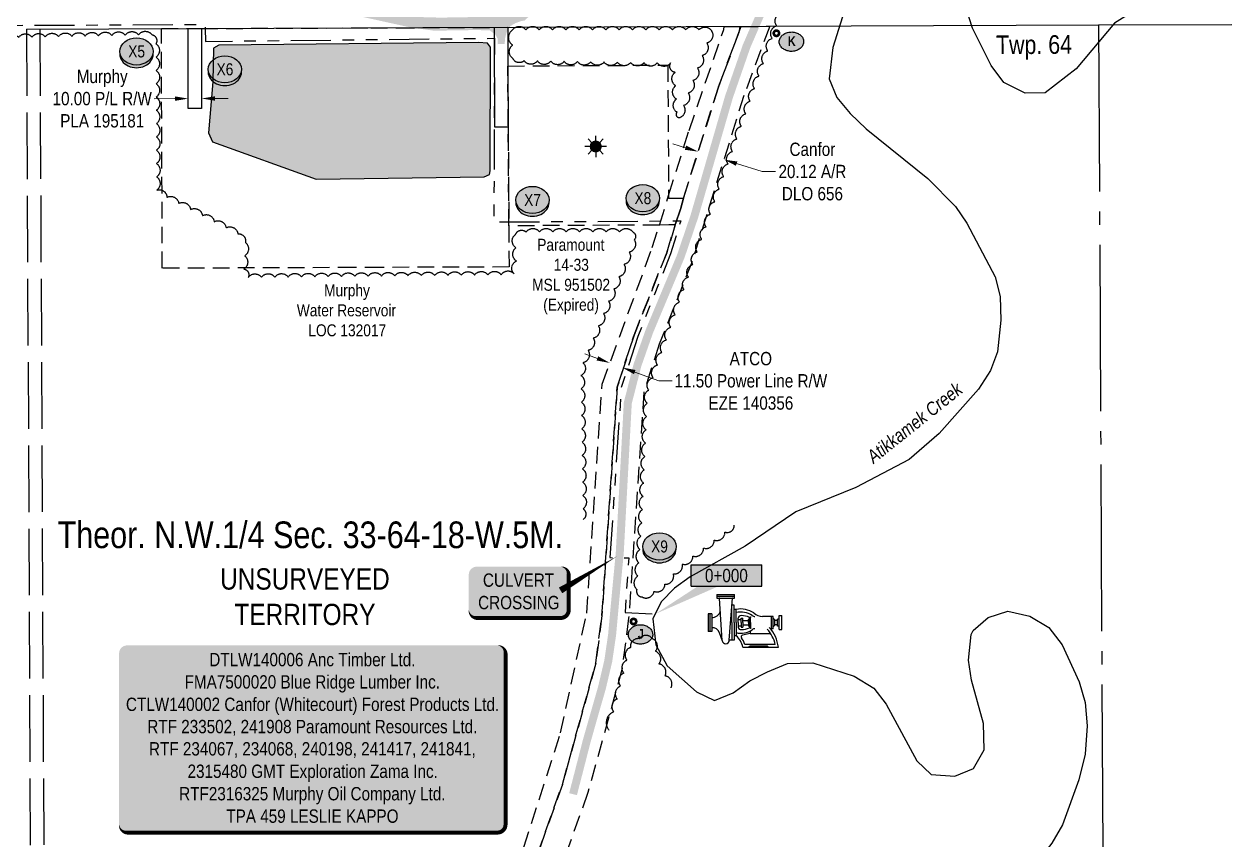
# Model space of a CAD drawing. Extents: x 519965 to 522334, y 6048165 to 6051072.
# Drawn here: x 521149 to 522055, y 6048477 to 6049090 of the extents above; entities that cross this region are included whole.
import ezdxf
from ezdxf.enums import TextEntityAlignment as Align

# ---------------------------------------------------------------- set-up
doc = ezdxf.new("R2010")
doc.units = 0
doc.header["$LTSCALE"] = 5
doc.header["$PDSIZE"] = 0.5
for name, pattern in [('0', [1, 1, 0]), ('foc-ACCESSROAD', [3.75, 2.5, -1.25]), ('foc-DRILLPATH', [14.75, 6, -1.75, 1.75, -1.75, 1.75, -1.75]), ('foc-FLOWLINE', [3.75, 2.5, -1.25]), ('foc-QUARTERLINE', [33, 25, -3, 2, -3]), ('foc-UNSURVEYED', [12.5, 10, -2.5])]:
    doc.linetypes.add(name, pattern=pattern)
doc.layers.get('Defpoints').update_dxf_attribs({"color": 9})
for name, color, linetype in [('AS-ROADS', 254, 'Continuous'), ('C-RW', 13, 'Continuous'), ('C-SYMBOL', 7, 'Continuous'), ('C-WS', 13, 'foc-ACCESSROAD'), ('CG-NOTES', 7, 'Continuous'), ('D-TXT', 6, 'Continuous'), ('F-AR', 190, 'foc-ACCESSROAD'), ('F-EZE', 190, 'foc-FLOWLINE'), ('F-WS', 190, 'foc-ACCESSROAD'), ('F-WS-S', 190, 'Continuous'), ('L-QSEC', 8, 'foc-QUARTERLINE'), ('L-SEC', 7, 'Continuous'), ('L-UNS-T', 3, 'Continuous'), ('L-USEC', 7, 'foc-UNSURVEYED'), ('oil_and_gas_wells_pt', 7, 'Continuous'), ('P-CROSSINGS', 250, 'Continuous'), ('P-ELEVATION', 7, 'Continuous'), ('P-PDRILLPATH', 12, 'foc-DRILLPATH'), ('P-STATION', 7, 'Continuous'), ('T-BUSH', 110, '0'), ('T-WATER', 160, 'Continuous'), ('T-WATER-H', 133, 'Continuous'), ('T-WATER-T', 170, 'Continuous')]:
    doc.layers.add(name, color=color, linetype=linetype)
for name, color, linetype, lineweight in [('C-RW-T', 13, 'Continuous', 9), ('C-WS-T', 13, 'Continuous', 9), ('F-AR-T', 190, 'Continuous', 9), ('F-EZE-T', 190, 'Continuous', 9), ('F-WS-T', 190, 'Continuous', 9)]:
    doc.layers.add(name, color=color, linetype=linetype, lineweight=lineweight)
doc.layers.add('P-75m DRAINAGE AREA', color=7, linetype='Continuous', true_color=0xf1f8f1)
doc.styles.add('175L', font='', dxfattribs={"height": 20})
doc.styles.add('80', font='', dxfattribs={"height": 10})
doc.styles.add('80CG', font='', dxfattribs={"height": 10})
doc.styles.add('80L', font='', dxfattribs={"height": 10})
doc.styles.add('BOLD', font='')
doc.styles.add('Crossing', font='', dxfattribs={"height": 10})
doc.styles.add('foc-LtypeFont', font='', dxfattribs={"height": 7.35})
doc.styles.add('Legend', font='')
doc.styles.get('175L').set_extended_font_data('Arial Narrow')
doc.styles.get('80').set_extended_font_data('Arial Narrow')
doc.styles.get('80CG').set_extended_font_data('Arial Narrow')
doc.styles.get('80L').set_extended_font_data('Arial Narrow')
doc.styles.get('BOLD').set_extended_font_data('Arial Narrow', bold=True)
doc.styles.get('Crossing').set_extended_font_data('Arial Narrow')
doc.styles.get('foc-LtypeFont').set_extended_font_data('Arial Narrow')
doc.styles.get('Legend').set_extended_font_data('Arial Narrow')
doc.linetypes.add('foc-TOPO-flowdirection-NOLINE', pattern='A,0,[">",foc-LtypeFont,S=0.3,R=0,X=0,Y=-0.945],-20,[">",foc-LtypeFont,S=0.3,R=0,X=0,Y=-0.945],0', length=20)
doc.dimstyles.new('Compass 5 000', dxfattribs={"dimscale": 5, "dimtxt": 9, "dimasz": 2, "dimexe": 0.2, "dimexo": 0.0625, "dimgap": 0.5, "dimtad": 0, "dimtih": 1, "dimtoh": 1, "dimzin": 0, "dimdsep": 46, "dimtxsty": '80CG', "dimcen": 0.1, "dimse1": 1, "dimse2": 1, "dimclrd": 256, "dimclrt": 256, "dimaunit": 1, "dimadec": 4, "dimazin": 0, "dimtfac": 0.06, "dimtofl": 0, "dimtmove": 0, "dimatfit": 1, "dimfxl": 0.2, "dimtolj": 1, "dimtzin": 0, "dimlwd": -1, "dimarcsym": 0})

# ---------------------------------------------------------------- blocks, each defined once
blk = doc.blocks.new('*D438')
at = {"layer": 'Defpoints', "color": 0, "transparency": 16777216}
for p in [(521673.85, 6048988.11), (521635.12, 6048931.74), (521654.39, 6048925.72)]:
    blk.add_point(p, dxfattribs=at)
at = {"layer": 'F-AR-T', "transparency": 16777216}
for p, q in [((521645.04, 6048997.1), (521635.49, 6049000.08)), ((521683.4, 6048985.13), (521702.55, 6048979.15)), ((521702.55, 6048979.15), (521712.55, 6048979.15))]:
    blk.add_line(p, q, dxfattribs=at)
for points in [[(521645.53, 6048998.69), (521644.54, 6048995.51), (521654.58, 6048994.12)], [(521683.9, 6048986.72), (521682.9, 6048983.54), (521673.85, 6048988.11)]]:
    blk.add_solid(points, dxfattribs=at)
at = {"layer": 'F-AR-T', "transparency": 16777216, "insert": (521740.28, 6048979.15), "char_height": 10, "attachment_point": 5, "style": '80CG'}
blk.add_mtext('\\A1;Canfor\\P20.12 A/R\\PDLO 656', dxfattribs=at)
blk = doc.blocks.new('*D440')
at = {"layer": 'Defpoints', "color": 0, "transparency": 16777216}
for p in [(521597.03, 6048859.2), (521606.26, 6048855.81), (521588.31, 6048835.47)]:
    blk.add_point(p, dxfattribs=at)
at = {"layer": 'F-EZE-T', "transparency": 16777216}
for p, q in [((521578.93, 6048838.92), (521569.54, 6048842.37)), ((521606.92, 6048828.63), (521624.94, 6048822.01)), ((521624.94, 6048822.01), (521634.94, 6048822.01))]:
    blk.add_line(p, q, dxfattribs=at)
for points in [[(521579.5, 6048840.48), (521578.35, 6048837.35), (521588.31, 6048835.47)], [(521607.5, 6048830.19), (521606.35, 6048827.07), (521597.53, 6048832.08)]]:
    blk.add_solid(points, dxfattribs=at)
at = {"layer": 'F-EZE-T', "transparency": 16777216, "insert": (521694.08, 6048822.01), "char_height": 10, "width": 573.0443, "attachment_point": 5, "style": '80CG'}
blk.add_mtext('\\A1;ATCO\\P11.50 Power Line R/W\\PEZE 140356', dxfattribs=at)
blk = doc.blocks.new('*U442')
h = blk.add_hatch(color=255)
edge = h.paths.add_edge_path()
edge.add_line((-139, -71), (139, -71))
edge.add_arc((139, -65), 6, 270, 360)
edge.add_line((145, -65), (145, 63.5))
edge.add_arc((139, 63.5), 6, 0, 90)
edge.add_line((139, 69.5), (-139, 69.5))
edge.add_arc((-139, 63.5), 6, 90, 180)
edge.add_line((-145, 63.5), (-145, -65))
edge.add_arc((-139, -65), 6, 180, 270)
at = {"color": 44, "flags": 128}
blk.add_lwpolyline([(-139, -71, 3, 3, 0), (139, -71, 3, 3, 0.414214), (145, -65, 3, 3, 0), (145, 63.5, 3, 0, 0.414214), (139, 69.5, 0, 0, 0), (-139, 69.5, 0, 0, 0.414214), (-145, 63.5, 0, 0, 0), (-145, -65, 0, 3, 0.414214)], format="xyseb", close=True, dxfattribs=at)
at = {"color": 44, "style": '80'}
blk.add_attdef('ENTER_TEXT_001', (-35.99, -5), '', height=10, dxfattribs=at)
blk = doc.blocks.new('*D446')
at = {"layer": 'C-RW-T', "transparency": 16777216}
for p, q in [((521261.9, 6049033.91), (521246.39, 6049033.86)), ((521291.9, 6049034.03), (521301.9, 6049034.06))]:
    blk.add_line(p, q, dxfattribs=at)
for points in [[(521261.89, 6049035.58), (521261.9, 6049032.25), (521271.9, 6049033.95)], [(521291.89, 6049035.69), (521291.9, 6049032.36), (521281.9, 6049033.99)]]:
    blk.add_solid(points, dxfattribs=at)
at = {"layer": 'Defpoints', "color": 0, "transparency": 16777216}
for p in [(521271.8, 6049059.05), (521281.8, 6049059.09), (521271.9, 6049033.95)]:
    blk.add_point(p, dxfattribs=at)
at = {"layer": 'C-RW-T', "transparency": 16777216, "insert": (521207.31, 6049033.86), "char_height": 10, "attachment_point": 5, "style": '80CG'}
blk.add_mtext('\\A1;Murphy\\P10.00 P/L R/W\\PPLA 195181', dxfattribs=at)
blk = doc.blocks.new('GAS')
h = blk.add_hatch(color=255)
h.dxf.hatch_style = 1
edge = h.paths.add_edge_path()
edge.add_arc((0, 0), 0.9, 0, 360)
for p, q in [((-0.81, 0), (-1.62, 0)), ((-0.57, 0.57), (-1.14, 1.14)), ((0, 0.81), (0, 1.62)), ((0.57, 0.57), (1.14, 1.14)), ((1.62, 0), (0.81, 0)), ((-0.57, -0.57), (-1.14, -1.14)), ((0, -0.81), (0, -1.62)), ((1.14, -1.14), (0.57, -0.57))]:
    blk.add_line(p, q)
blk.add_circle((0, 0), 0.8)
blk = doc.blocks.new('xing2')
h = blk.add_hatch(color=50)
h.dxf.hatch_style = 1
edge = h.paths.add_edge_path()
edge.add_ellipse((0, 0), major_axis=(-12.5, 0), ratio=0.816297, start_angle=0, end_angle=360)
h = blk.add_hatch(color=250)
h.dxf.hatch_style = 1
edge = h.paths.add_edge_path()
edge.add_ellipse((0, -2.05), major_axis=(-12.5, 0), ratio=0.816297, start_angle=0, end_angle=180)
edge.add_line((12.5, -2.05), (12.5, 0))
edge.add_ellipse((0, 0), major_axis=(-12.5, 0), ratio=0.816297, start_angle=0, end_angle=180, ccw=False)
edge.add_line((-12.5, 0), (-12.5, -2.05))
at = {"color": 250}
blk.add_ellipse((0, 0), major_axis=(-12.5, 0), ratio=0.816297, dxfattribs=at)
blk.add_ellipse((0, -2.05), major_axis=(-12.5, 0), ratio=0.816297, start_param=0, end_param=3.141593, dxfattribs=at)
at = {"color": 250, "style": 'Crossing'}
blk.add_attdef('CROSSING', text='', height=9, dxfattribs=at).set_placement((0.09, 0.02), align=Align.MIDDLE_CENTER)
at = {"color": 250, "style": 'Crossing', "flags": 1}
for tag, p in [('OWNER', (0.09, -12.49)), ('DESCRIPTION', (0.09, -25.77)), ('LOCATION', (0.09, -39.3)), ('DWG_REF', (0.09, -52.84))]:
    blk.add_attdef(tag, text='', height=9, dxfattribs=at).set_placement(p, align=Align.MIDDLE_CENTER)
blk = doc.blocks.new('*U454')
h = blk.add_hatch(color=254)
edge = h.paths.add_edge_path()
edge.add_line((-31.5, -20), (31.5, -20))
edge.add_arc((31.5, -14), 6, 270, 360)
edge.add_line((37.5, -14), (37.5, 12.5))
edge.add_arc((31.5, 12.5), 6, 0, 90)
edge.add_line((31.5, 18.5), (-31.5, 18.5))
edge.add_arc((-31.5, 12.5), 6, 90, 180)
edge.add_line((-37.5, 12.5), (-37.5, -14))
edge.add_arc((-31.5, -14), 6, 180, 270)
at = {"color": 160, "flags": 128}
blk.add_lwpolyline([(-31.5, -20, 3, 3, 0), (31.5, -20, 3, 3, 0.414214), (37.5, -14, 3, 3, 0), (37.5, 12.5, 3, 0, 0.414214), (31.5, 18.5, 0, 0, 0), (-31.5, 18.5, 0, 0, 0.414214), (-37.5, 12.5, 0, 0, 0), (-37.5, -14, 0, 3, 0.414214)], format="xyseb", close=True, dxfattribs=at)
at = {"color": 160, "style": '80'}
blk.add_attdef('ENTER_TEXT_001', (-26.85, -4.92), '', height=10, dxfattribs=at)
blk = doc.blocks.new('AA')
at = {"const_width": 4}
blk.add_lwpolyline([(-1, 0, 1), (1, 0, 1)], format="xyb", close=True, dxfattribs=at)
blk.add_circle((0, 0), 2)
blk = doc.blocks.new('Route_Letters')
h = blk.add_hatch(color=255)
h.dxf.hatch_style = 1
edge = h.paths.add_edge_path()
edge.add_ellipse((-0.1, 0.5), major_axis=(-12, 0), ratio=0.789318, start_angle=0, end_angle=360)
at = {"color": 5}
blk.add_open_spline([(-12.3, 0.5), (-12.3, -0.3), (-12.2, -1), (-11.7, -2.8), (-11.1, -3.9), (-9.6, -5.8), (-8.5, -6.7), (-6.2, -8), (-4.9, -8.5), (-2.1, -9.2), (-0.7, -9.3), (2.2, -9.1), (3.6, -8.8), (6.3, -7.9), (7.5, -7.2), (9.5, -5.6), (10.4, -4.6), (11.6, -2.5), (12, -1.4), (12.2, 0.9), (12, 2.1), (11.2, 4.3), (10.5, 5.4), (8.8, 7.2), (7.7, 8), (5.3, 9.2), (3.9, 9.7), (1.1, 10.2), (-0.4, 10.2), (-3.2, 9.9), (-4.6, 9.6), (-7.2, 8.5), (-8.3, 7.7), (-10.2, 6), (-11, 5), (-12, 2.9), (-12.3, 1.7), (-12.3, 0.5), (-12.3, 0.5), (-12.3, 0.5)], degree=3, knots=[0, 0, 0, 0, 0.219529, 0.219529, 0.575727, 0.575727, 0.931924, 0.931924, 1.288121, 1.288121, 1.644318, 1.644318, 2.000515, 2.000515, 2.356712, 2.356712, 2.712909, 2.712909, 3.069107, 3.069107, 3.425304, 3.425304, 3.781501, 3.781501, 4.137698, 4.137698, 4.493895, 4.493895, 4.850092, 4.850092, 5.20629, 5.20629, 5.562487, 5.562487, 5.918684, 5.918684, 6.274881, 6.274881, 6.283185, 6.283185, 6.283185, 6.283185], dxfattribs=at)
at = {"color": 14, "style": 'BOLD'}
blk.add_attdef('A', text='', height=9.5, dxfattribs=at).set_placement((0.2, 1), align=Align.MIDDLE)
blk = doc.blocks.new('*U483')
h = blk.add_hatch(color=111)
h.dxf.hatch_style = 1
h.paths.add_polyline_path([(-26.5, 8), (26.5, 8), (26.5, -8), (-26.5, -8)])
for p, q in [((-26.5, -8), (-26.5, 8)), ((-26.5, 8), (26.5, 8)), ((26.5, -8), (26.5, 8)), ((-26.5, -8), (26.5, -8))]:
    blk.add_line(p, q)
at = {"layer": 'P-ELEVATION', "color": 7, "flags": 128}
blk.add_lwpolyline([(0, 0, 10, 0, 0), (-53.39, -28.87, 0, 0, 0)], format="xyseb", dxfattribs=at)
at = {"layer": 'P-ELEVATION', "style": 'Legend'}
blk.add_attdef('STATION', text='', height=10, dxfattribs=at).set_placement((0, 0), align=Align.MIDDLE_CENTER)
blk = doc.blocks.new('A$C32476C2E')
for p, q in [((-61.9, 54.2), (-61.9, 47.2)), ((-61.9, 54.2), (-26.7, 54.2)), ((-61.9, 50.7), (-26.7, 50.7)), ((-26.7, 47.2), (-26.7, 54.2)), ((-61.9, 47.2), (-26.7, 47.2)), ((-51.3, -37.8), (-56.6, 46.4)), ((-37.3, -37.2), (-31, 46.6)), ((-32, -2.1), (-32, 33.1)), ((-27.6, 33.1), (-32, 33.1)), ((-27.6, 24.3), (-27.6, 33.1)), ((-27.6, -2.1), (-27.6, 24.3)), ((-23.2, 24.3), (-27.6, 24.3)), ((-23.2, -2.1), (-23.2, 24.3)), ((-72.4, 15.5), (-79.5, 15.5)), ((-79.5, 15.5), (-79.5, -19.6)), ((-76, 15.5), (-76, -19.6)), ((-72.4, 15.5), (-72.4, -19.6)), ((-19.7, -2.1), (-19.7, 6.8)), ((-19.7, 4.3), (-13.4, 4.3)), ((-13.4, 6.8), (-9.9, 6.8)), ((-13.4, -2.1), (-13.4, 6.8)), ((-9.9, -2.1), (-9.9, 6.8)), ((-9.9, 2.3), (1.4, 2.3)), ((1.4, 4.2), (3.1, 5.9)), ((1.4, -2.1), (1.4, 4.2)), ((3.1, -2.1), (3.1, 8.5)), ((5.3, -2.1), (5.3, 8.8)), ((50.6, 10.2), (29.5, 10.2)), ((47.1, -14.4), (47.1, 10.2)), ((50.6, -14.4), (50.6, 10.2)), ((54.1, 3.2), (50.6, 6.7)), ((54.1, -7.3), (54.1, 3.2)), ((59.4, 2.3), (54.1, 2.3)), ((62.9, 5), (59.4, 5)), ((59.4, -9.1), (59.4, 5)), ((62.9, -16.1), (62.9, 12)), ((62.9, 12), (68.2, 12)), ((68.2, -16.1), (68.2, 12)), ((-72.4, -19.6), (-79.5, -19.6)), ((-51.1, -39.2), (-57.1, -22.7)), ((-32, -2.1), (-32, -37.2)), ((-27.6, -2.1), (-27.6, -28.4)), ((-23.2, -2.1), (-23.2, -28.4)), ((-19.7, -2.1), (-19.7, -10.9)), ((-19.7, -8.4), (-13.4, -8.4)), ((-13.4, -2.1), (-13.4, -10.9)), ((-13.4, -10.9), (-9.9, -10.9)), ((4.3, -24.1), (-10.6, -26.9)), ((-9.9, -2.1), (-9.9, -10.9)), ((-9.9, -6.5), (1.4, -6.5)), ((1.4, -2.1), (1.4, -8.3)), ((1.4, -8.3), (3.1, -10)), ((3.1, -2.1), (3.1, -12.6)), ((4.3, -18.7), (4.3, -24.1)), ((4.3, -24.1), (45.7, -24.1)), ((5.3, -2.1), (5.3, -12.9)), ((50.6, -14.4), (45.3, -14.4)), ((54.1, -7.3), (50.6, -10.8)), ((59.4, -6.5), (54.1, -6.5)), ((62.9, -9.1), (59.4, -9.1)), ((62.9, -16.1), (68.2, -16.1)), ((-27.6, -37.2), (-37.3, -37.2)), ((-27.6, -28.4), (-27.6, -37.2)), ((-23.2, -28.4), (-27.6, -28.4)), ((54.9, -45.8), (-6.2, -45.8)), ((-10.2, -51.1), (61.2, -51.1)), ((4.3, -49), (2.2, -51.1)), ((39.4, -49), (4.3, -49)), ((39.4, -49), (41.5, -51.1))]:
    blk.add_line(p, q)
for centre, radius, start, end in [((-57.3, 46.5), 0.664, 348.3965, 77.2723), ((-30.3, 46.4), 0.729, 94.5399, 183.8661), ((-14.1, -21.6), 46.8, 56.1901, 101.1901), ((-70.7, 24.3), 16, 263.5945, 348.0269), ((-14.1, -21.6), 40.7, 56.1901, 102.9092), ((-13.7, 6), 6.05, 82.5569, 172.5569), ((-13.8, -30.6), 42.6, 66.5291, 88.7878), ((3.5, 13.4), 4.89, 265.5774, 292.9639), ((6.9, 5.5), 3.68, 95.1632, 112.9639), ((13.4, 17.3), 7.11, 226.6908, 273.7462), ((29.2, 35), 24.7, 225.6986, 270.6986), ((-71, -26.8), 14.5, 16.3708, 95.5387), ((-14.1, 17.5), 40.7, 257.0908, 303.8099), ((-13.7, -10.1), 6.05, 187.4431, 277.4431), ((-13.8, 26.5), 42.6, 271.2122, 293.4709), ((3.5, -17.5), 4.89, 67.0361, 94.4226), ((6.9, -9.6), 3.68, 247.0361, 264.8368), ((13.4, -21.5), 7.11, 86.2538, 133.3092), ((-10.2, -60.7), 66.8, 12.8303, 42.6217), ((-10.2, -60.7), 72.1, 7.6217, 42.6217), ((-44.3, -37.5), 7.04, 182.3453, 2.3453), ((-52.7, -60.4), 43.5, 12.3381, 47.3381), ((-9.9, -30.4), 3.52, 100.7582, 215.0512), ((-52.7, -60.4), 48.7, 17.3819, 35.0512)]:
    blk.add_arc(centre, radius, start, end)

msp = doc.modelspace()

# ---------------------------------------------------------------- hatches: boundary and pattern name
at = {"layer": 'AS-ROADS'}
h = msp.add_hatch(color=256, dxfattribs=at)
h.dxf.hatch_style = 1
h.paths.add_polyline_path([(521476.021, 6049085.265), (521489.577, 6049085.369), (521498.194, 6049085.111), (521502.293, 6049082.015), (521504.053, 6049078.89), (521504.005, 6049074.799), (521509.347, 6049074.843), (521509.622, 6049079.098), (521510.929, 6049084.002), (521513.612, 6049088.429), (521517.605, 6049090.659), (521521.8, 6049092.147), (521524.334, 6049092.541), (521528.097, 6049096.117), (521518.077, 6049095.912), (521507.995, 6049095.739), (521496.509, 6049095.604), (521484.768, 6049095.127), (521473.116, 6049094.915), (521461.486, 6049094.751), (521449.868, 6049094.973), (521438.333, 6049095.859), (521434.908, 6049096.057), (521399.229, 6049096.033), (521438.581, 6049087.363), (521456.636, 6049084.874)])
at = {"layer": 'T-WATER-H'}
h = msp.add_hatch(color=256, dxfattribs=at)
h.dxf.hatch_style = 1
h.paths.add_polyline_path([(521294.833, 6049074.025), (521290.927, 6049071.856), (521290.276, 6049046.48), (521287.018, 6049008.283), (521290.056, 6049001.56), (521367.968, 6048973.58), (521493.842, 6048975.316), (521498.037, 6048976.88), (521498.363, 6048979.689), (521498.597, 6049072.634), (521496.53, 6049075.459), (521489.598, 6049076.1)])

# ---------------------------------------------------------------- linework, layer by layer
at = {"layer": 'AS-ROADS', "const_width": 6, "flags": 128}
msp.add_lwpolyline([(521732.697, 6049150.586), (521732.697, 6049150.586), (521721.138, 6049133.64), (521705.271, 6049106.558), (521704.531, 6049104.76), (521690.887, 6049073.286), (521677.667, 6049035.203), (521651.753, 6048945.705), (521641.442, 6048915.397), (521617.802, 6048858.958), (521609.023, 6048833.938), (521601.725, 6048805.375), (521595.702, 6048692.712), (521592.743, 6048661.821), (521589.994, 6048631.619), (521587.085, 6048611.73), (521582.379, 6048591.79), (521576.563, 6048571.478), (521570.852, 6048551.432), (521565.827, 6048531.807), (521560.645, 6048511.761)], dxfattribs=at)
at = {"layer": 'C-RW'}
for points in [[(521281.7, 6049086.567), (521281.926, 6049026.56), (521271.926, 6049026.522), (521271.7, 6049086.529), (521281.7, 6049086.567)], [(521511.603, 6049087.452), (521511.716, 6049058.438), (521512.001, 6049012.59), (521502.007, 6049012.541), (521501.639, 6049087.413), (521511.603, 6049087.452)]]:
    msp.add_lwpolyline(points, close=True, dxfattribs=at)
at = {"layer": 'C-WS'}
msp.add_lwpolyline([(521512.463, 6048938.418), (521512.641, 6048907.552), (521416.78, 6048907.205), (521396.605, 6048907.127), (521252.411, 6048906.537), (521251.71, 6049086.452), (521271.7, 6049086.529), (521281.7, 6049086.567), (521408.918, 6049087.055), (521429.093, 6049087.133), (521501.639, 6049087.413), (521511.603, 6049087.452), (521511.717, 6049058.407), (521512.001, 6049012.59), (521512.463, 6048938.418)], close=True, dxfattribs=at)
at = {"layer": 'F-AR'}
msp.add_lwpolyline([(521533.75, 6048466.056), (521552.65, 6048519.123), (521577.7, 6048610.042), (521582.37, 6048645.817), (521593.845, 6048817.405), (521606.441, 6048856.401), (521630.997, 6048918.272), (521637.382, 6048939.111), (521641.457, 6048951.797), (521643.419, 6048959.155), (521669.877, 6049042.866), (521684.993, 6049083.464), (521686.735, 6049088.133), (521708.254, 6049088.218), (521688.911, 6049036.357), (521649.967, 6048911.558), (521625.375, 6048849.595), (521613.744, 6048813.587), (521602.392, 6048643.843), (521597.46, 6048606.051), (521571.842, 6048513.071), (521551.451, 6048455.818)], dxfattribs=at)
at = {"layer": 'F-EZE'}
msp.add_lwpolyline([(521523.628, 6048471.91), (521551.333, 6048557.808), (521570.993, 6048647.687), (521582.466, 6048819.589), (521620.148, 6048922.111), (521625.435, 6048939.033), (521632.367, 6048961.221), (521647.714, 6049010.004), (521673.706, 6049085.689), (521674.075, 6049088.084), (521674.449, 6049088.086), (521685.71, 6049088.129), (521684.993, 6049083.464), (521669.877, 6049042.866), (521643.419, 6048959.155), (521641.457, 6048951.797), (521637.382, 6048939.111), (521630.997, 6048918.272), (521606.441, 6048856.401), (521593.845, 6048817.405), (521582.37, 6048645.817), (521577.7, 6048610.042), (521552.65, 6048519.123), (521533.75, 6048466.056)], dxfattribs=at)
at = {"layer": 'F-WS'}
msp.add_lwpolyline([(521641.457, 6048951.797), (521637.382, 6048939.111), (521632.493, 6048939.082), (521625.429, 6048939.037), (521512.463, 6048938.418), (521511.717, 6049058.363), (521631.746, 6049059.11), (521632.355, 6048961.232), (521632.369, 6048959.087), (521643.419, 6048959.155), (521641.457, 6048951.797)], close=True, dxfattribs=at)
at = {"layer": 'L-QSEC'}
msp.add_line((521955.104, 6049089.191), (521959.023, 6048284.875), dxfattribs=at)
at = {"layer": 'L-SEC'}
for p, q in [((521150.493, 6049086.066), (521955.104, 6049089.191)), ((521955.104, 6049089.191), (522055.052, 6049089.579))]:
    msp.add_line(p, q, dxfattribs=at)
at = {"layer": 'L-USEC'}
for p, q in [((521150.493, 6049086.066), (521154.249, 6048281.686)), ((521160.551, 6049086.105), (521164.307, 6048281.733))]:
    msp.add_line(p, q, dxfattribs=at)
at = {"layer": 'oil_and_gas_wells_pt'}
msp.add_point((521577.671, 6048997.989), dxfattribs=at)
at = {"layer": 'P-PDRILLPATH', "color": 170, "flags": 128}
msp.add_lwpolyline([(520870.096, 6049104.752), (520882.947, 6049087.725), (521284.687, 6049089.579), (521284.698, 6049086.587)], dxfattribs=at)
at = {"layer": 'P-PDRILLPATH', "flags": 128}
msp.add_lwpolyline([(521284.698, 6049086.587), (521284.735, 6049076.916), (521501.612, 6049079.227), (521501.265, 6048941.355), (521641.444, 6048942.132), (521633.828, 6048917.278), (521609.264, 6048855.386), (521596.812, 6048816.836), (521588.285, 6048689.328), (521602.413, 6048689.084), (521599.667, 6048648.032), (521622.342, 6048647.015)], dxfattribs=at)
at = {"layer": 'T-BUSH', "flags": 128}
for points in [[(520235.299, 6049255.764, -0.5205671), (520243.306, 6049261.746, -0.5205671), (520251.313, 6049267.728, -0.5205671), (520259.321, 6049273.71, -0.5205671), (520267.328, 6049279.691, -0.5205671), (520275.335, 6049285.673, -0.5205671), (520283.343, 6049291.655, -0.5205671), (520291.35, 6049297.637, -0.5205671), (520299.357, 6049303.619, -0.5205671), (520307.364, 6049309.6, -0.5205671), (520315.372, 6049315.582, -0.5205671), (520323.379, 6049321.564, -0.5205671), (520331.386, 6049327.546, -0.5205671), (520339.393, 6049333.527, -0.5205671), (520347.401, 6049339.509, -0.5205671), (520355.408, 6049345.491, -0.5205671), (520363.415, 6049351.473, -0.5205671), (520371.422, 6049357.454, -0.5205671), (520379.43, 6049363.436, -0.5205671), (520387.437, 6049369.418, -0.5205671), (520395.444, 6049375.4, -0.5205671), (520403.451, 6049381.381, -0.5205671), (520411.459, 6049387.363, -0.5205671), (520419.466, 6049393.345, -0.5205671), (520427.473, 6049399.327, -0.5205671), (520435.481, 6049405.308, -0.5205671), (520443.488, 6049411.29, -0.5205671), (520451.495, 6049417.272, -0.5205671), (520459.502, 6049423.254, -0.5205671), (520467.51, 6049429.235, -0.5205671), (520475.517, 6049435.217, -0.5205671), (520483.524, 6049441.199, -0.5205671), (520491.531, 6049447.181, -0.5205671), (520499.539, 6049453.162, -0.5205671), (520507.546, 6049459.144, -0.5205671), (520515.553, 6049465.126, -0.5205671), (520523.56, 6049471.108, -0.5205671), (520531.568, 6049477.089, -0.5205671), (520539.575, 6049483.071, -0.5205671), (520547.582, 6049489.053, -0.5205671), (520555.59, 6049495.035, -0.5205671), (520563.163, 6049497.953, -0.5205671), (520569.195, 6049489.983, -0.5205671), (520575.227, 6049482.014, -0.5205671), (520581.259, 6049474.044, -0.5205671), (520587.291, 6049466.075, -0.5205671), (520593.323, 6049458.105, -0.5205671), (520599.355, 6049450.136, -0.5205671), (520605.387, 6049442.166, -0.5205671), (520611.419, 6049434.197, -0.5205671), (520617.451, 6049426.227, -0.5205671), (520623.483, 6049418.258, -0.5205671), (520629.515, 6049410.289, -0.5205671), (520635.547, 6049402.319, -0.5205671), (520641.579, 6049394.35, -0.5205671), (520647.611, 6049386.38, -0.5205671), (520653.643, 6049378.411, -0.5205671), (520659.675, 6049370.441, -0.5205671), (520665.707, 6049362.472, -0.5205671), (520671.739, 6049354.502, -0.5205671), (520677.771, 6049346.533, -0.5205671), (520683.803, 6049338.563, -0.5205671), (520689.835, 6049330.594, -0.5205671), (520695.867, 6049322.624, -0.5205671), (520701.899, 6049314.655, -0.5205671), (520707.931, 6049306.685, -0.5205671), (520713.963, 6049298.716, -0.5205671), (520707.232, 6049291.942, -0.5205671), (520699.824, 6049285.232, -0.5205671), (520692.416, 6049278.523, -0.5205671), (520694.192, 6049270.854, -0.5205671), (520700.055, 6049262.76, -0.5205671), (520705.918, 6049254.665, -0.5205671), (520711.781, 6049246.57, -0.5205671), (520717.644, 6049238.476, -0.5205671), (520723.507, 6049230.381, -0.5205671), (520731.772, 6049235.489, -0.5205671), (520740.11, 6049241, -0.5205671), (520748.448, 6049246.512, -0.5205671), (520756.035, 6049248.128, -0.5205671), (520761.73, 6049239.914, -0.5205671), (520767.425, 6049231.7, -0.5205671), (520773.119, 6049223.486, -0.5205671), (520778.814, 6049215.272, -0.5205671), (520784.509, 6049207.058, -0.5205671), (520790.203, 6049198.844, -0.5205671), (520795.898, 6049190.63, -0.5205671), (520801.593, 6049182.416, -0.5205671), (520807.287, 6049174.203, -0.5205671), (520812.982, 6049165.989, -0.5205671), (520818.677, 6049157.775, -0.5205671), (520824.372, 6049149.561, -0.5205671), (520830.066, 6049141.347, -0.5205671), (520835.761, 6049133.133, -0.5205671), (520841.456, 6049124.919, -0.5205671), (520847.15, 6049116.705, -0.5205671), (520852.845, 6049108.491, -0.5205671), (520858.54, 6049100.277, -0.5205671), (520864.234, 6049092.064, -0.5205671), (520869.929, 6049083.85, -0.5205671), (520875.624, 6049075.636, -0.5205671), (520884.809, 6049074.267, -0.5205671), (520894.802, 6049074.481, -0.5205671), (520904.795, 6049074.695, -0.5205671), (520914.787, 6049074.909, -0.5205671), (520924.78, 6049075.123, -0.5205671), (520934.772, 6049075.336, -0.5205671), (520944.765, 6049075.55, -0.5205671), (520954.758, 6049075.764, -0.5205671), (520964.75, 6049075.978, -0.5205671), (520974.743, 6049076.192, -0.5205671), (520984.735, 6049076.406, -0.5205671), (520994.728, 6049076.619, -0.5205671), (521004.721, 6049076.833, -0.5205671), (521014.713, 6049077.047, -0.5205671), (521024.706, 6049077.261, -0.5205671), (521034.698, 6049077.475, -0.5205671), (521044.691, 6049077.688, -0.5205671), (521054.684, 6049077.902, -0.5205671), (521064.676, 6049078.116, -0.5205671), (521074.669, 6049078.33, -0.5205671), (521084.661, 6049078.544, -0.5205671), (521094.654, 6049078.758, -0.5205671), (521104.646, 6049078.971, -0.5205671), (521114.639, 6049079.185, -0.5205671), (521124.632, 6049079.399, -0.5205671), (521134.624, 6049079.613, -0.5205671), (521144.617, 6049079.827, -0.5205671), (521154.609, 6049080.04, -0.5205671), (521164.602, 6049080.254, -0.5205671), (521174.595, 6049080.468, -0.5205671), (521184.587, 6049080.682, -0.5205671), (521194.58, 6049080.896, -0.5205671), (521204.572, 6049081.109, -0.5205671), (521214.565, 6049081.323, -0.5205671), (521224.558, 6049081.537, -0.5205671), (521234.55, 6049081.751, -0.5205671), (521244.543, 6049081.965, -0.5205671), (521247.645, 6049075.103, -0.5205671), (521247.695, 6049065.109, -0.5205671), (521247.745, 6049055.114, -0.5205671), (521247.795, 6049045.119, -0.5205671), (521247.845, 6049035.124, -0.5205671), (521247.895, 6049025.13, -0.5205671), (521247.945, 6049015.135, -0.5205671), (521247.995, 6049005.14, -0.5205671), (521248.046, 6048995.145, -0.5205671), (521248.096, 6048985.151, -0.5205671), (521248.146, 6048975.156, -0.5205671), (521248.196, 6048965.161, -0.5205671), (521255.859, 6048959.836, -0.5205671), (521264.746, 6048955.262, -0.5205671), (521273.633, 6048950.688, -0.5205671), (521282.519, 6048946.114, -0.5205671), (521291.406, 6048941.54, -0.5205671), (521300.293, 6048936.966, -0.5205671), (521309.18, 6048932.392, -0.5205671), (521314.765, 6048925.932, -0.5205671), (521314.189, 6048915.954, -0.5205671), (521313.613, 6048905.976, -0.5205671), (521316.886, 6048899.67, -0.5205671), (521326.881, 6048899.775, -0.5205671), (521336.875, 6048899.881, -0.5205671), (521346.869, 6048899.987, -0.5205671), (521356.864, 6048900.093, -0.5205671), (521366.858, 6048900.199, -0.5205671), (521376.852, 6048900.304, -0.5205671), (521386.847, 6048900.41, -0.5205671), (521396.841, 6048900.516, -0.5205671), (521406.835, 6048900.622, -0.5205671), (521416.83, 6048900.727, -0.5205671), (521426.824, 6048900.833, -0.5205671), (521436.818, 6048900.939, -0.5205671), (521446.813, 6048901.045, -0.5205671), (521456.807, 6048901.151, -0.5205671), (521466.801, 6048901.256, -0.5205671), (521476.796, 6048901.362, -0.5205671), (521486.79, 6048901.468, -0.5205671), (521496.784, 6048901.574, -0.5205671), (521506.779, 6048901.68, -0.5205671), (521516.356, 6048902.399, -0.5205671), (521518.197, 6048911.993, -0.5205671), (521517.816, 6048921.981, -0.5205671), (521517.435, 6048931.969, -0.5205671), (521525.506, 6048933.819, -0.5205671), (521535.501, 6048933.817, -0.5205671), (521545.496, 6048933.815, -0.5205671), (521555.491, 6048933.813, -0.5205671), (521565.485, 6048933.812, -0.5205671), (521575.48, 6048933.81, -0.5205671), (521585.475, 6048933.808, -0.5205671), (521595.47, 6048933.806, -0.5205671), (521605.465, 6048933.804, -0.5205671), (521606.611, 6048927.907, -0.5205671), (521602.762, 6048918.683, -0.5205671), (521598.913, 6048909.459, -0.5205671), (521595.064, 6048900.235, -0.5205671), (521591.215, 6048891.011, -0.5205671), (521587.366, 6048881.787, -0.5205671), (521583.517, 6048872.563, -0.5205671), (521579.668, 6048863.338, -0.5205671), (521575.819, 6048854.114, -0.5205671), (521571.97, 6048844.89, -0.5205671), (521568.121, 6048835.666, -0.5205671), (521566.603, 6048825.994, -0.5205671), (521566.759, 6048816.001, -0.5205671), (521566.915, 6048806.007, -0.5205671), (521567.071, 6048796.013, -0.5205671), (521567.228, 6048786.02, -0.5205671), (521567.384, 6048776.026, -0.5205671), (521567.54, 6048766.032, -0.5205671), (521567.696, 6048756.039, -0.5205671), (521567.853, 6048746.045, -0.5205671), (521568.009, 6048736.052, -0.5205671), (521568.165, 6048726.058, -0.5205671), (521568.291, 6048718.034, -0.5205671)], [(521612.306, 6048715.369, -0.5205671), (521612.755, 6048725.354, -0.5205671), (521613.203, 6048735.339, -0.5205671), (521613.652, 6048745.324, -0.5205671), (521614.101, 6048755.309, -0.5205671), (521614.549, 6048765.293, -0.5205671), (521614.998, 6048775.278, -0.5205671), (521615.446, 6048785.263, -0.5205671), (521615.895, 6048795.248, -0.5205671), (521616.343, 6048805.233, -0.5205671), (521617.419, 6048815.096, -0.5205671), (521620.729, 6048824.527, -0.5205671), (521624.04, 6048833.957, -0.5205671), (521627.35, 6048843.388, -0.5205671), (521630.661, 6048852.819, -0.5205671), (521633.971, 6048862.25, -0.5205671), (521637.282, 6048871.68, -0.5205671), (521640.592, 6048881.111, -0.5205671), (521643.903, 6048890.542, -0.5205671), (521647.214, 6048899.972, -0.5205671), (521650.524, 6048909.403, -0.5205671), (521653.835, 6048918.834, -0.5205671), (521657.145, 6048928.264, -0.5205671), (521660.456, 6048937.695, -0.5205671), (521663.766, 6048947.126, -0.5205671), (521667.077, 6048956.557, -0.5205671), (521670.387, 6048965.987, -0.5205671), (521673.698, 6048975.418, -0.5205671), (521677.008, 6048984.849, -0.5205671), (521680.319, 6048994.279, -0.5205671), (521683.629, 6049003.71, -0.5205671), (521686.94, 6049013.141, -0.5205671), (521690.25, 6049022.571, -0.5205671), (521693.561, 6049032.002, -0.5205671), (521696.871, 6049041.433, -0.5205671), (521700.182, 6049050.864, -0.5205671), (521703.492, 6049060.294, -0.5205671), (521706.803, 6049069.725, -0.5205671), (521710.113, 6049079.156, -0.5205671), (521713.424, 6049088.586, -0.5205671), (521716.734, 6049098.017, -0.5205671), (521720.045, 6049107.448, -1.1274266), (521724.06, 6049110.98, -0.5205671)], [(521612.306, 6048715.369, 0.5205671), (521611.567, 6048705.402, 0.5205671), (521610.828, 6048695.434, 0.5205671), (521610.088, 6048685.467, 0.5205671), (521609.349, 6048675.499, 0.5205671), (521608.609, 6048665.532, 0.5205671), (521612.425, 6048659.794, 0.5205671), (521621.442, 6048664.017, 0.5205671), (521629.638, 6048669.392, 0.5205671), (521635.94, 6048677.15, 0.5205671), (521642.611, 6048684.524, 0.5205671), (521650.609, 6048690.518, 0.5205671), (521658.607, 6048696.513, 0.5205671), (521666.604, 6048702.508, 0.5205671), (521674.602, 6048708.502, 0.5205671), (521681.689, 6048713.814, 0.5205671)], [(521634.171, 6048591.695, 0.5205671), (521629.644, 6048600.606, 0.5205671), (521625.117, 6048609.517, 0.5205671), (521622.451, 6048619.053, 0.5205671), (521620.229, 6048628.412, 0.5205671), (521610.435, 6048628.452, 0.5205671), (521603.785, 6048621.872, 0.5205671), (521601.116, 6048612.273, 0.5205671), (521598.718, 6048602.57, 0.5205671), (521596.306, 6048592.871, 0.5205671), (521593.763, 6048583.205, 0.5205671), (521591.22, 6048573.539, 0.5205671), (521587.612, 6048559.824, 0.5205671)]]:
    msp.add_lwpolyline(points, format="xyb", dxfattribs=at)
msp.add_lwpolyline([(521515.259, 6049085.497, -0.5205671), (521525.254, 6049085.496, -0.5205671), (521535.249, 6049085.495, -0.5205671), (521545.244, 6049085.493, -0.5205671), (521555.239, 6049085.492, -0.5205671), (521565.234, 6049085.491, -0.5205671), (521575.228, 6049085.489, -0.5205671), (521585.223, 6049085.488, -0.5205671), (521595.218, 6049085.487, -0.5205671), (521605.213, 6049085.485, -0.5205671), (521615.208, 6049085.484, -0.5205671), (521625.203, 6049085.483, -0.5205671), (521635.198, 6049085.481, -0.5205671), (521645.193, 6049085.48, -0.5205671), (521655.187, 6049085.479, -0.5205671), (521664.456, 6049084.972, -0.5205671), (521660.978, 6049075.602, -0.5205671), (521657.501, 6049066.232, -0.5205671), (521654.023, 6049056.861, -0.5205671), (521650.545, 6049047.491, -0.5205671), (521647.067, 6049038.121, -0.5205671), (521643.589, 6049028.75, -0.5205671), (521640.112, 6049019.38, -0.5205671), (521638.73, 6049023.677, -0.5205671), (521638.221, 6049033.659, -0.5205671), (521637.712, 6049043.641, -0.5205671), (521637.203, 6049053.623, -0.5205671), (521633.866, 6049060.676, -0.5205671), (521623.873, 6049060.832, -0.5205671), (521613.879, 6049060.988, -0.5205671), (521603.885, 6049061.145, -0.5205671), (521593.892, 6049061.301, -0.5205671), (521583.898, 6049061.457, -0.5205671), (521573.904, 6049061.613, -0.5205671), (521563.911, 6049061.77, -0.5205671), (521553.917, 6049061.926, -0.5205671), (521543.923, 6049062.082, -0.5205671), (521533.93, 6049062.239, -0.5205671), (521523.936, 6049062.395, -0.5205671), (521515.452, 6049064.05, -0.5205671), (521515.362, 6049074.045, -0.5205671)], format="xyb", close=True, dxfattribs=at)
at = {"layer": 'T-WATER', "linetype": 'foc-TOPO-flowdirection-NOLINE', "flags": 128}
msp.add_lwpolyline([(522054.967, 6049107.232), (522045.416, 6049110.961), (522030.632, 6049113.669), (522027.594, 6049113.482), (522012.193, 6049112.533), (521980.299, 6049098.865), (521966.964, 6049090.669), (521938.264, 6049056.324), (521914.981, 6049038.276), (521899.947, 6049037.95), (521884.056, 6049046.066), (521874.395, 6049058.835), (521860.342, 6049086.744), (521845.449, 6049133.651), (521838.197, 6049139.589), (521829.844, 6049142.78), (521814.875, 6049144.398), (521795.672, 6049139.939), (521782.594, 6049129.504), (521773.258, 6049117.762), (521765.497, 6049104.146), (521755.625, 6049072.314), (521752.921, 6049048.703), (521758.668, 6049034.843), (521768.632, 6049022.828), (521780.659, 6049011.316), (521826.839, 6048973.886), (521847.615, 6048952.912), (521856.168, 6048940.5), (521877.54, 6048900.069), (521881.253, 6048885.251), (521881.758, 6048867.672), (521879.166, 6048843.875), (521873.961, 6048829.793), (521864.833, 6048815.802), (521835.42, 6048782.422), (521812.905, 6048763.055), (521772.877, 6048742.058), (521727.939, 6048723.632), (521689.733, 6048697.975), (521648.491, 6048674.935), (521636.674, 6048666.419), (521626.697, 6048656.033), (521620.592, 6048643.392), (521622.812, 6048623.84), (521631.342, 6048608.029), (521653.318, 6048588.66), (521666.806, 6048582.012), (521680.784, 6048587.88), (521693.335, 6048596.911), (521706.706, 6048603.712), (521721.659, 6048609.76), (521740.706, 6048610.304), (521771.638, 6048600.235), (521786.459, 6048591.316), (521795.642, 6048579.456), (521818.528, 6048536.77), (521829.392, 6048526.609), (521847.224, 6048525.187), (521861.114, 6048531.017), (521869.206, 6048545.162), (521868.79, 6048564.807), (521859.632, 6048597.466), (521857.462, 6048612.358), (521859.415, 6048631.58), (521860.935, 6048634.577), (521872.305, 6048644.367), (521886.994, 6048649.209), (521903.495, 6048645.504), (521917.77, 6048636.902), (521927.599, 6048623.786), (521940.521, 6048596.11), (521944.994, 6048580.655), (521946.362, 6048563.024), (521944.874, 6048541.816), (521940.208, 6048522.548), (521928.016, 6048488.844), (521919.88, 6048475.014), (521910.233, 6048462.565), (521899.417, 6048452.191), (521887.723, 6048443.856), (521872.534, 6048439.029), (521837.341, 6048438.955), (521816.467, 6048441.432), (521751.547, 6048462.011), (521734.391, 6048464.35), (521695.116, 6048464.958), (521675.66, 6048459.933), (521638.314, 6048433.306), (521627.654, 6048423.456), (521617.381, 6048413.431), (521599.371, 6048388.988), (521593.841, 6048373.769), (521597.666, 6048359.252), (521618.63, 6048334.685), (521628.886, 6048323.572), (521642.532, 6048316.319), (521679.881, 6048320.886), (521694.929, 6048320.882), (521715.099, 6048315.349), (521725.726, 6048305.307), (521727.356, 6048290.545), (521723.634, 6048271.086), (521714.231, 6048255.949), (521702.242, 6048246.559), (521674.024, 6048234.541), (521645.179, 6048219.961), (521632.999, 6048211.325), (521610.9, 6048191.6), (521597.592, 6048183.289)], dxfattribs=at)
at = {"layer": 'T-WATER'}
for points in [[(521966.964, 6049090.669), (521938.264, 6049056.324), (521914.981, 6049038.276), (521899.947, 6049037.95), (521884.056, 6049046.066), (521874.395, 6049058.835), (521860.342, 6049086.744), (521845.449, 6049133.651)], [(521765.497, 6049104.146), (521755.625, 6049072.314), (521752.921, 6049048.703), (521758.668, 6049034.843), (521768.632, 6049022.828), (521780.659, 6049011.316), (521826.839, 6048973.886), (521847.615, 6048952.912), (521856.168, 6048940.5), (521877.54, 6048900.069), (521881.253, 6048885.251), (521881.758, 6048867.672), (521879.166, 6048843.875), (521873.961, 6048829.793), (521864.833, 6048815.802), (521835.42, 6048782.422), (521812.905, 6048763.055), (521772.877, 6048742.058), (521727.939, 6048723.632), (521689.733, 6048697.975), (521648.491, 6048674.935), (521636.674, 6048666.419), (521626.697, 6048656.033), (521620.592, 6048643.392), (521622.812, 6048623.84), (521631.342, 6048608.029), (521653.318, 6048588.66), (521666.806, 6048582.012), (521680.784, 6048587.88), (521693.335, 6048596.911), (521706.706, 6048603.712), (521721.659, 6048609.76), (521740.706, 6048610.304), (521771.638, 6048600.235), (521786.459, 6048591.316), (521795.642, 6048579.456), (521818.528, 6048536.77), (521829.392, 6048526.609), (521847.224, 6048525.187), (521861.114, 6048531.017), (521869.206, 6048545.162), (521868.79, 6048564.807), (521859.632, 6048597.466), (521857.462, 6048612.358), (521859.415, 6048631.58), (521860.935, 6048634.577), (521872.305, 6048644.367), (521886.994, 6048649.209), (521903.495, 6048645.504), (521917.77, 6048636.902), (521927.599, 6048623.786), (521940.521, 6048596.11), (521944.994, 6048580.655), (521946.362, 6048563.024), (521944.874, 6048541.816), (521940.208, 6048522.548), (521928.016, 6048488.844), (521919.88, 6048475.014)]]:
    msp.add_lwpolyline(points, dxfattribs=at)
at = {"layer": 'T-WATER', "flags": 128}
msp.add_lwpolyline([(521498.597, 6049072.634), (521496.53, 6049075.459), (521489.598, 6049076.1), (521294.833, 6049074.025), (521290.927, 6049071.856), (521290.276, 6049046.48), (521287.018, 6049008.283), (521290.056, 6049001.56), (521367.968, 6048973.58), (521493.842, 6048975.316), (521498.037, 6048976.88), (521498.363, 6048979.689)], close=True, dxfattribs=at)
at = {"layer": 'T-WATER-T', "color": 160, "flags": 128}
msp.add_lwpolyline([(521593.499, 6048690.237, 0, 5, 0), (521551.29, 6048664.725, 0, 0, 0)], format="xyseb", dxfattribs=at)

# ---------------------------------------------------------------- block references
at = {"xscale": 0.3748080112499992, "yscale": 0.3748080112499992, "zscale": 0.3748080112499992}
msp.add_blockref('A$C32476C2E', (521691.841, 6048641.329), dxfattribs=at)
at = {"layer": 'CG-NOTES', "xscale": 1.000525275769775, "yscale": 1.000525275769775, "zscale": 1.000525275769775}
for p in [(521713.277, 6049082.989), (521606.052, 6048641.396)]:
    msp.add_blockref('AA', p, dxfattribs=at)
at = {"layer": 'CG-NOTES', "xscale": 0.7503939568273268, "yscale": 0.7503939568273268, "zscale": 1.000525275769775}
for p, values in [((521724.627, 6049076.32), {'A': 'K'}), ((521611.349, 6048631.332), {'A': 'J'})]:
    msp.add_blockref('Route_Letters', p, dxfattribs=at).add_auto_attribs(values)
at = {"layer": 'F-WS-S', "xscale": 4.999999999999975, "yscale": 4.999999999999975, "zscale": 4.999999999999975}
msp.add_blockref('GAS', (521577.671, 6048997.989), dxfattribs=at)
at = {"layer": 'P-75m DRAINAGE AREA'}
ref = msp.add_blockref('*U442', (521364.975, 6048553.96), dxfattribs=at)
ref.add_attrib('ENTER_TEXT_001', 'DTLW140006 Anc Timber Ltd.', (521287.672, 6048607.775), dxfattribs={"layer": '0', "color": 44, "height": 10, "style": '80'})
ref.add_attrib('ENTER_TEXT_002', 'FMA7500020 Blue Ridge Lumber Inc.', (521269.142, 6048591.067), dxfattribs={"layer": '0', "color": 44, "height": 10, "style": '80'})
ref.add_attrib('ENTER_TEXT_003', 'CTLW140002 Canfor (Whitecourt) Forest Products Ltd.', (521225.114, 6048574.223), dxfattribs={"layer": '0', "color": 44, "height": 10, "style": '80'})
ref.add_attrib('ENTER_TEXT_004', 'RTF 233502, 241908 Paramount Resources Ltd.', (521241.158, 6048557.515), dxfattribs={"layer": '0', "color": 44, "height": 10, "style": '80'})
ref.add_attrib('ENTER_TEXT_005', 'RTF 234067, 234068, 240198, 241417, 241841,', (521242.41, 6048540.808), dxfattribs={"layer": '0', "color": 44, "height": 10, "style": '80'})
ref.add_attrib('ENTER_TEXT_006', '2315480 GMT Exploration Zama Inc.', (521271.373, 6048523.964), dxfattribs={"layer": '0', "color": 44, "height": 10, "style": '80'})
ref.add_attrib('ENTER_TEXT_007', 'RTF2316325 Murphy Oil Company Ltd.', (521265.053, 6048507.12), dxfattribs={"layer": '0', "color": 44, "height": 10, "style": '80'})
ref.add_attrib('ENTER_TEXT_008', 'TPA 459 LESLIE KAPPO', (521300.442, 6048490.276), dxfattribs={"layer": '0', "color": 44, "height": 10, "style": '80'})
at = {"layer": 'P-CROSSINGS', "xscale": 1.00001100577803, "yscale": 1.00001100577803, "zscale": 1.00001100577803}
for p, values in [((521233.05, 6049069.363), {'CROSSING': 'X5'}), ((521299.338, 6049055.91), {'CROSSING': 'X6'}), ((521530.173, 6048957.831), {'CROSSING': 'X7'}), ((521612.959, 6048959.17), {'CROSSING': 'X8'}), ((521625.441, 6048697.722), {'CROSSING': 'X9'})]:
    msp.add_blockref('xing2', p, dxfattribs=at).add_auto_attribs(values)
at = {"layer": 'P-STATION', "color": 2}
msp.add_blockref('*U483', (521675.729, 6048675.889), dxfattribs=at).add_auto_attribs({'STATION': '0+000'})
at = {"layer": 'T-WATER-T'}
ref = msp.add_blockref('*U454', (521519.9, 6048664.033), dxfattribs=dict(at, xscale=1.00001100577803, yscale=1.00001100577803, zscale=1.00001100577803))
ref.add_attrib('ENTER_TEXT_001', 'CULVERT', (521493.007, 6048667.451), dxfattribs={"layer": '0', "color": 160, "height": 10.0001, "style": '80'})
ref.add_attrib('ENTER_TEXT_002', 'CROSSING', (521489.426, 6048650.607), dxfattribs={"layer": '0', "color": 160, "height": 10.0001, "style": '80'})

# ---------------------------------------------------------------- texts
at = {"layer": 'C-SYMBOL', "color": 3, "style": '175L'}
msp.add_text('Theor. N.W.1/4 Sec. 33-64-18-W.5M.', height=20, dxfattribs=at).set_placement((521363.52, 6048690.471), align=Align.BOTTOM_CENTER)
at = {"layer": 'C-WS-T', "insert": (521335.751, 6048894.479), "char_height": 8.99539, "attachment_point": 1, "style": '80L'}
msp.add_mtext_dynamic_manual_height_columns('\\pi38.0932;Murphy\\P\\pi17.62653;Water Reservoir\\P\\pi26.23842;LOC 132017', width=109.68902, gutter_width=50, heights=[0], dxfattribs=at)
at = {"layer": 'D-TXT', "color": 3, "insert": (521878.024, 6049081.303), "char_height": 14, "attachment_point": 1, "rotation": 0.29193, "style": '80L'}
msp.add_mtext_dynamic_manual_height_columns('Twp. 64', width=101.3954, gutter_width=47.5, heights=[0], dxfattribs=at)
at = {"layer": 'F-WS-T', "insert": (521516.357, 6048928.69), "char_height": 8.99539, "attachment_point": 1, "style": '80L'}
msp.add_mtext_dynamic_manual_height_columns('\\pi17.41635;Paramount \\P\\pi29.81416;14-33\\P\\pi13.63043;MSL 951502\\P\\pi21.91711;(Expired)', width=84.38712, gutter_width=50, heights=[0], dxfattribs=at)
at = {"layer": 'L-UNS-T', "color": 3, "insert": (521359.44, 6048659.884), "char_height": 16, "attachment_point": 5, "style": '80L'}
msp.add_mtext_dynamic_manual_height_columns('UNSURVEYED TERRITORY', width=126.41375, gutter_width=47.5, heights=[0], dxfattribs=at)
at = {"layer": 'T-WATER-T', "insert": (521780.045, 6048767.473), "char_height": 10, "attachment_point": 1, "rotation": 38.668169, "style": '80L'}
msp.add_mtext_dynamic_manual_height_columns('{\\fArial Narrow|b0|i1|c0|p34;Atikkamek Creek}', width=87.28963, gutter_width=50, heights=[0], dxfattribs=at)

# ---------------------------------------------------------------- dimensions: what is measured, and where the dimension line sits
at = {"layer": 'C-RW-T'}
dim = msp.add_linear_dim(base=(521271.898, 6049033.951), p1=(521281.803, 6049059.087), p2=(521271.803, 6049059.05), angle=180.215679, text='Murphy\\P10.00 P/L R/W\\PPLA 195181', dimstyle='Compass 5 000', dxfattribs=at)
dim.commit()
dim.dimension.update_dxf_attribs({"geometry": '*D446', "text_midpoint": (521207.306, 6049033.855), "dimtype": 161})
at = {"layer": 'F-AR-T'}
dim = msp.add_linear_dim(base=(521673.854, 6048988.106), p1=(521635.117, 6048931.737), p2=(521654.388, 6048925.724), angle=342.669262, text='Canfor\\P20.12 A/R\\PDLO 656', dimstyle='Compass 5 000', dxfattribs=at)
dim.commit()
dim.dimension.update_dxf_attribs({"geometry": '*D438', "text_midpoint": (521740.282, 6048979.152), "dimtype": 161})
at = {"layer": 'F-EZE-T'}
dim = msp.add_linear_dim(base=(521588.314, 6048835.469), p1=(521606.256, 6048855.807), p2=(521597.035, 6048859.196), angle=159.819236, text='ATCO\\P11.50 Power Line R/W\\PEZE 140356', dimstyle='Compass 5 000', dxfattribs=at)
dim.commit()
dim.dimension.update_dxf_attribs({"geometry": '*D440', "text_midpoint": (521694.083, 6048822.006), "dimtype": 161})

doc.saveas('drawing.dxf')
